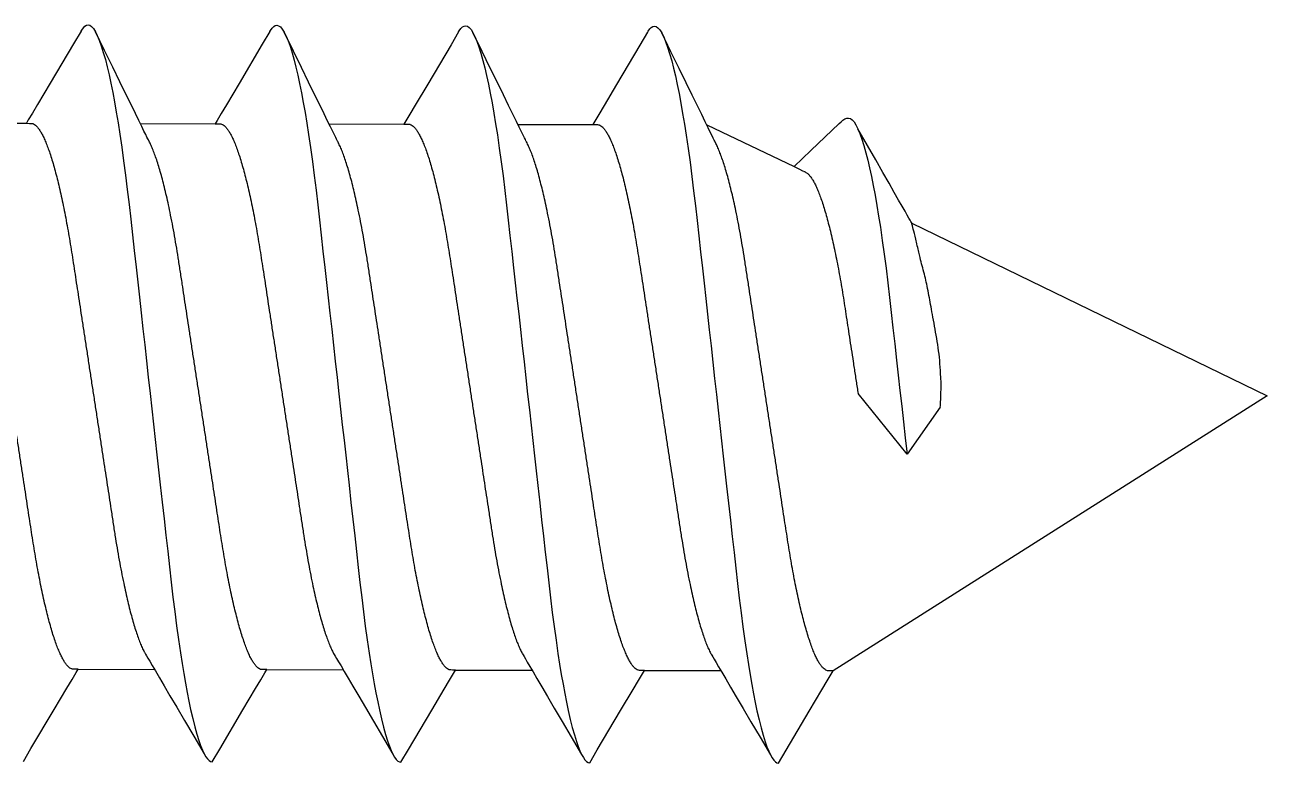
# Model space of a CAD drawing. Header units: millimetres. Extents: x -74375.7 to -74322.5, y 4275.7 to 4361.
# Drawn here: x -74329.08 to -74322.5, y 4291.27 to 4295.18 of the extents above; entities that cross this region are included whole.
import ezdxf

# ---------------------------------------------------------------- set-up
doc = ezdxf.new("R2010")
doc.units = ezdxf.units.MM
doc.layers.add('ART_VIDA', color=65, linetype='Continuous')
doc.layers.add('SAIT_KOMPOZE_LAYER', color=3, linetype='SAİT KOMPOZE')
doc.layers.add('KOMPOZIT', color=117, linetype='Continuous', true_color=0x567b60)
doc.styles.get("Standard").update_dxf_attribs({"font": 'arial.ttf'})
doc.linetypes.add('SAİT KOMPOZE', pattern='A,1,-0.2,["|",Standard,S=0.2,R=0,X=-0.1,Y=-0.1],-0.2', length=1.399999999999999)

# ---------------------------------------------------------------- blocks, each defined once
blk = doc.blocks.new('*U6')
at = {"layer": 'ART_VIDA'}
for p, q in [((11.77793601211192, 1.428268832699075), (12.17422245004275, 1.428268832699075)), ((12.77793601211192, 1.428268832699075), (13.17422245004275, 1.428268832699075)), ((13.77793601211192, 1.428268832699075), (14.17422245004275, 1.428268832699075)), ((14.77793601211192, 1.428268832699075), (15.17422245004275, 1.428268832699075)), ((15.77793601211192, 1.428268832699075), (16.241232860026, 1.207688177771274)), ((15.7779360121126, 1.428268832698847), (16.241232860026, 1.207688177771217)), ((16.86554198842509, 0.9104478295156468), (18.75, 0)), ((18.75, 0), (16.45453821860427, -1.461087535318028)), ((16.84307408904533, -0.3124026269670708), (16.5828933205504, 0.007427839535751)), ((17.01893155298535, -0.0629867230686045), (16.84307408904533, -0.3124026269670708)), ((12.45453821860428, -1.461087535318028), (12.85941106580219, -1.461087535318028)), ((13.45453821860428, -1.461087535318028), (13.85941106580219, -1.461087535318028)), ((14.45453821860428, -1.461087535318028), (14.85941106580219, -1.461087535318028)), ((15.45453821860428, -1.461087535318028), (15.85941106580219, -1.461087535318028))]:
    blk.add_line(p, q, dxfattribs=at)
at = {"layer": 'ART_VIDA', "flags": 128}
for points in [[(12.46302190289725, 1.917181295718306), (12.42307849598501, 1.849204531006478), (12.30028714286061, 1.64086024119109), (12.23392154373664, 1.528740331647155), (12.20604890674008, 1.481776217918138), (12.18465655011175, 1.445786850570981), (12.17422245004275, 1.428268832699075)], [(12.46299771782424, 1.916759156263026), (12.46623390045101, 1.922438251123196), (12.47503682728074, 1.934622031288938), (12.48361021578182, 1.943226640520435), (12.49193647680988, 1.948323314850823), (12.5, 1.950000000000101), (12.50921671144181, 1.9478165276401), (12.51877223376925, 1.941168710675582), (12.5286430415025, 1.929931446319983), (12.53880165160399, 1.914007774417143), (12.54921816252908, 1.893332834998431), (12.5596672133704, 1.868370761600829), (12.57029875158059, 1.838797804042825), (12.58107693927843, 1.804650569730426), (12.5919635200762, 1.765999964900287), (12.60174374371786, 1.727770180339574), (12.61155101066856, 1.686131070016243), (12.62135629884062, 1.641200371262698), (12.6311314656034, 1.593114839673319), (12.64084748886967, 1.542029259715035), (12.65047710546628, 1.488114575880841), (12.65999283235555, 1.431556023843369), (12.66936916527891, 1.372551261607725), (12.67985999033726, 1.302544929545774), (12.69010324819396, 1.229948486101647), (12.70006749825461, 1.155091727724823), (12.70972503761732, 1.078308738218709), (12.71905080175179, 0.9999345907759218), (12.72802654192105, 0.9212779177080959), (12.73730019821641, 0.8397865891908509), (12.74688650154587, 0.7555504197904952), (12.75676038737924, 0.6687852063172386), (12.76579724982389, 0.5893761576160728), (12.77502011746617, 0.5083333522700855), (12.78440546482579, 0.4258606869342998), (12.79392910682975, 0.3421752776046674), (12.80356487962672, 0.2575054533562593), (12.8132850803147, 0.1720889424632332), (12.82306288544919, 0.086170550081647), (12.83286927294284, 8.314487e-10), (12.84218844114809, -0.0818920097597698), (12.85148342428067, -0.1635675639478791), (12.86072915780983, -0.2448121085301977), (12.86990189639164, -0.3254148829635142), (12.87897833441036, -0.4051706576653375), (12.88793560597855, -0.4838815272830175), (12.8983105625507, -0.5750497432212001), (12.90845773970875, -0.6642132364751206), (12.91834591672159, -0.7511034428027302), (12.92794783041654, -0.8354765326956795), (12.93742442146049, -0.9187515653100604), (12.94658748601296, -0.9990701926189443), (12.95593039956293, -1.077629685666352), (12.96560662739091, -1.154593953287586), (12.97559110496706, -1.229625833579063), (12.98585568966109, -1.302388934162251), (12.99636916074223, -1.37255125994494), (13.00527586352143, -1.428679757412339), (13.01431008759448, -1.482608182765203), (13.02344896707416, -1.534166141171283), (13.03267007580189, -1.58319335155619), (13.04194922870488, -1.629540635992326), (13.05126224070977, -1.673072118342928), (13.06224842003519, -1.720597325764686), (13.07320689645894, -1.763870907291618), (13.08409809440695, -1.802752809365074), (13.0948828780339, -1.837136177935349), (13.10439112953702, -1.863973913673419), (13.11375822815967, -1.887138156692741), (13.12295954910064, -1.906621651471424), (13.13197266620091, -1.922438249460411), (13.140775153302, -1.934622029626041), (13.14934854180296, -1.943226638857652), (13.15767480283102, -1.948323313188041), (13.16573854588546, -1.949999999999988), (13.16573854588546, -1.949999999999988)], [(13.46302190289725, 1.917181295718306), (13.42307849598501, 1.849204531006478), (13.30028714286061, 1.64086024119109), (13.23392154373664, 1.528740331647155), (13.20604890674008, 1.481776217918138), (13.18465655011175, 1.445786850570981), (13.17422245004275, 1.428268832699075)], [(13.46299771782424, 1.916759156263026), (13.46623390045101, 1.922438251123196), (13.47503682728074, 1.934622031288938), (13.48361021578182, 1.943226640520435), (13.49193647680988, 1.948323314850823), (13.5, 1.950000000000101), (13.50921671144181, 1.9478165276401), (13.51877223376925, 1.941168710675582), (13.5286430415025, 1.929931446319983), (13.53880165160399, 1.914007774417143), (13.54921816252909, 1.893332834998431), (13.5596672133704, 1.868370761600829), (13.57029875158059, 1.838797804042825), (13.58107693927843, 1.804650569730426), (13.5919635200762, 1.765999964900287), (13.60174374371786, 1.727770180339574), (13.61155101066856, 1.686131070016243), (13.62135629884062, 1.641200371262698), (13.6311314656034, 1.593114839673319), (13.64084748886966, 1.542029259715035), (13.65047710546628, 1.488114575880841), (13.65999283235555, 1.431556023843369), (13.66936916527891, 1.372551261607725), (13.67985999033726, 1.302544929545774), (13.69010324819396, 1.229948486101647), (13.70006749825461, 1.155091727724823), (13.70972503761732, 1.078308738218709), (13.71905080175179, 0.9999345907759218), (13.72802654192105, 0.9212779177080959), (13.73730019821642, 0.8397865891908509), (13.74688650154587, 0.7555504197904952), (13.75676038737924, 0.6687852063172386), (13.76579724982389, 0.5893761576160728), (13.77502011746617, 0.5083333522700855), (13.78440546482579, 0.4258606869342998), (13.79392910682975, 0.3421752776046674), (13.80356487962672, 0.2575054533562593), (13.8132850803147, 0.1720889424632332), (13.82306288544919, 0.086170550081647), (13.83286927294284, 8.314487e-10), (13.84218844114809, -0.0818920097597698), (13.85148342428067, -0.1635675639478791), (13.86072915780983, -0.2448121085301977), (13.86990189639164, -0.3254148829635142), (13.87897833441036, -0.4051706576653375), (13.88793560597855, -0.4838815272830175), (13.8983105625507, -0.5750497432212001), (13.90845773970875, -0.6642132364751206), (13.91834591672159, -0.7511034428027302), (13.92794783041654, -0.8354765326956795), (13.93742442146049, -0.9187515653100604), (13.94658748601296, -0.9990701926189443), (13.95593039956293, -1.077629685666352), (13.96560662739091, -1.154593953287586), (13.97559110496706, -1.229625833579063), (13.98585568966109, -1.302388934162251), (13.99636916074223, -1.37255125994494), (14.00527586352143, -1.428679757412339), (14.01431008759448, -1.482608182765203), (14.02344896707416, -1.534166141171283), (14.03267007580189, -1.58319335155619), (14.04194922870488, -1.629540635992326), (14.05126224070977, -1.673072118342928), (14.06224842003519, -1.720597325764686), (14.07320689645894, -1.763870907291618), (14.08409809440695, -1.802752809365074), (14.0948828780339, -1.837136177935349), (14.10439112953702, -1.863973913673419), (14.11375822815967, -1.887138156692741), (14.12295954910064, -1.906621651471424), (14.13197266620091, -1.922438249460411), (14.140775153302, -1.934622029626041), (14.14934854180296, -1.943226638857652), (14.15767480283102, -1.948323313188041), (14.16573854588546, -1.949999999999988), (14.16573854588546, -1.949999999999988)], [(14.46302190289725, 1.917181295718306), (14.42307849598501, 1.849204531006478), (14.30028714286061, 1.64086024119109), (14.23392154373664, 1.528740331647155), (14.20604890674008, 1.481776217918138), (14.18465655011175, 1.445786850570981), (14.17422245004275, 1.428268832699075)], [(14.46299771782423, 1.916759156263026), (14.46623390045101, 1.922438251123196), (14.47503682728074, 1.934622031288938), (14.48361021578182, 1.943226640520435), (14.49193647680988, 1.948323314850823), (14.5, 1.950000000000101), (14.50921671144181, 1.9478165276401), (14.51877223376925, 1.941168710675582), (14.5286430415025, 1.929931446319983), (14.53880165160399, 1.914007774417143), (14.54921816252908, 1.893332834998431), (14.5596672133704, 1.868370761600829), (14.57029875158059, 1.838797804042825), (14.58107693927843, 1.804650569730426), (14.5919635200762, 1.765999964900287), (14.60174374371786, 1.727770180339574), (14.61155101066856, 1.686131070016243), (14.62135629884062, 1.641200371262698), (14.6311314656034, 1.593114839673319), (14.64084748886967, 1.542029259715035), (14.65047710546628, 1.488114575880841), (14.65999283235555, 1.431556023843369), (14.66936916527891, 1.372551261607725), (14.67985999033726, 1.302544929545774), (14.69010324819396, 1.229948486101647), (14.70006749825461, 1.155091727724823), (14.70972503761732, 1.078308738218709), (14.71905080175179, 0.9999345907759218), (14.72802654192105, 0.9212779177080959), (14.73730019821642, 0.8397865891908509), (14.74688650154587, 0.7555504197904952), (14.75676038737924, 0.6687852063172386), (14.76579724982389, 0.5893761576160728), (14.77502011746617, 0.5083333522700855), (14.78440546482579, 0.4258606869342998), (14.79392910682975, 0.3421752776046674), (14.80356487962672, 0.2575054533562593), (14.81328508031469, 0.1720889424632332), (14.82306288544919, 0.086170550081647), (14.83286927294284, 8.314487e-10), (14.84218844114809, -0.0818920097597698), (14.85148342428067, -0.1635675639478791), (14.86072915780983, -0.2448121085301977), (14.86990189639164, -0.3254148829635142), (14.87897833441036, -0.4051706576653375), (14.88793560597855, -0.4838815272830175), (14.8983105625507, -0.5750497432212001), (14.90845773970875, -0.6642132364751206), (14.91834591672159, -0.7511034428027302), (14.92794783041654, -0.8354765326956795), (14.93742442146049, -0.9187515653100604), (14.94658748601296, -0.9990701926189443), (14.95593039956293, -1.077629685666352), (14.96560662739091, -1.154593953287586), (14.97559110496706, -1.229625833579063), (14.98585568966109, -1.302388934162251), (14.99636916074223, -1.37255125994494), (15.00527586352143, -1.428679757412339), (15.01431008759448, -1.482608182765203), (15.02344896707416, -1.534166141171283), (15.03267007580189, -1.58319335155619), (15.04194922870488, -1.629540635992326), (15.05126224070977, -1.673072118342928), (15.06224842003519, -1.720597325764686), (15.07320689645894, -1.763870907291618), (15.08409809440695, -1.802752809365074), (15.0948828780339, -1.837136177935349), (15.10439112953702, -1.863973913673419), (15.11375822815967, -1.887138156692741), (15.12295954910064, -1.906621651471424), (15.13197266620091, -1.922438249460411), (15.140775153302, -1.934622029626041), (15.14934854180296, -1.943226638857652), (15.15767480283102, -1.948323313188041), (15.16573854588546, -1.949999999999988), (15.16573854588546, -1.949999999999988)], [(15.46302190289725, 1.917181295718306), (15.42307849598501, 1.849204531006478), (15.30028714286072, 1.64086024119109), (15.23392154373664, 1.528740331647155), (15.20604890674008, 1.481776217918138), (15.18465655011175, 1.445786850570981), (15.17422245004275, 1.428268832699075)], [(15.46299771782424, 1.916759156263026), (15.46623390045101, 1.922438251123196), (15.47503682728097, 1.934622031288938), (15.48361021578182, 1.943226640520435), (15.49193647681, 1.948323314850823), (15.5, 1.950000000000101), (15.50921671144169, 1.9478165276401), (15.51877223376925, 1.941168710675582), (15.5286430415025, 1.929931446319983), (15.53880165160399, 1.914007774417143), (15.54921816252909, 1.893332834998431), (15.5596672133704, 1.868370761600829), (15.57029875158059, 1.838797804042825), (15.58107693927832, 1.804650569730426), (15.5919635200762, 1.765999964900287), (15.60174374371786, 1.727770180339574), (15.61155101066856, 1.686131070016243), (15.62135629884051, 1.641200371262698), (15.6311314656034, 1.593114839673319), (15.64084748886967, 1.542029259715035), (15.65047710546628, 1.488114575880841), (15.65999283235555, 1.431556023843369), (15.66936916527902, 1.372551261607725), (15.67985999033726, 1.302544929545774), (15.69010324819396, 1.229948486101647), (15.70006749825461, 1.155091727724823), (15.70972503761732, 1.078308738218709), (15.71905080175179, 0.9999345907759218), (15.72802654192105, 0.9212779177080959), (15.73730019821641, 0.8397865891908509), (15.74688650154587, 0.7555504197904952), (15.75676038737924, 0.6687852063172386), (15.76579724982412, 0.5893761576160728), (15.77502011746628, 0.5083333522700855), (15.78440546482579, 0.4258606869342998), (15.79392910682986, 0.3421752776046674), (15.80356487962672, 0.2575054533562593), (15.8132850803147, 0.1720889424632332), (15.82306288544919, 0.086170550081647), (15.83286927294284, 8.314487e-10), (15.84218844114798, -0.0818920097597698), (15.85148342428056, -0.1635675639478791), (15.86072915780983, -0.2448121085301977), (15.86990189639164, -0.3254148829635142), (15.87897833441036, -0.4051706576653375), (15.88793560597855, -0.4838815272830175), (15.8983105625507, -0.5750497432212001), (15.90845773970864, -0.6642132364751206), (15.91834591672159, -0.7511034428027302), (15.92794783041654, -0.8354765326956795), (15.93742442146049, -0.9187515653100604), (15.94658748601296, -0.9990701926189443), (15.95593039956293, -1.077629685666352), (15.96560662739079, -1.154593953287586), (15.97559110496706, -1.229625833579063), (15.98585568966109, -1.302388934162251), (15.99636916074223, -1.37255125994494), (16.00527586352132, -1.428679757412339), (16.01431008759459, -1.482608182765203), (16.02344896707416, -1.534166141171283), (16.03267007580189, -1.58319335155619), (16.04194922870488, -1.629540635992326), (16.05126224071, -1.673072118342928), (16.0622484200353, -1.720597325764686), (16.07320689645894, -1.763870907291618), (16.08409809440695, -1.802752809365074), (16.0948828780339, -1.837136177935349), (16.10439112953702, -1.863973913673419), (16.11375822815967, -1.887138156692741), (16.12295954910064, -1.906621651471424), (16.13197266620091, -1.922438249460411), (16.140775153302, -1.934622029626041), (16.14934854180296, -1.943226638857652), (16.15767480283102, -1.948323313188041), (16.16573854588546, -1.949999999999988), (16.16573854588546, -1.949999999999988)], [(16.47942723134133, 1.435962387410654), (16.48988492663898, 1.445907390459012), (16.49965966170407, 1.454881541603241), (16.51013602307853, 1.461986432412401), (16.52039028762454, 1.465121065636594), (16.52978900873063, 1.46550843056974), (16.53900572017255, 1.463324958209851), (16.54856124249977, 1.456677141245279), (16.55843205023302, 1.445439876889678), (16.56859066033462, 1.429516204986781), (16.57900717125972, 1.408841265568128), (16.58945622210103, 1.38387919217058), (16.60008776031122, 1.354306234612579), (16.61086594800918, 1.320159000300122), (16.62175252880684, 1.281508395469984), (16.63153275244849, 1.24327861090927), (16.64134001939919, 1.201639500585939), (16.65114530757114, 1.156708801832337), (16.66092047433403, 1.108623270242958), (16.6706364976003, 1.057537690284731), (16.68026611419691, 1.003623006450594), (16.68978184108619, 0.9470644544130095), (16.69915817400965, 0.8880596921774213), (16.70964899906789, 0.8180533601154705), (16.71989225692459, 0.7454569166713441), (16.72985650698524, 0.6706001582945194), (16.73951404634795, 0.5938171687884051), (16.74883981048231, 0.5154430213456181), (16.75781555065167, 0.4367863482778489), (16.76708920694705, 0.35529501976049), (16.77667551027639, 0.271058850360248), (16.78654939610987, 0.1842936368869345), (16.79558625855452, 0.1048845881857687), (16.8048091261968, 0.0238417828397815), (16.81419447355643, -0.0586308824959474), (16.82371811556038, -0.1423162918256935), (16.83335388835734, -0.2269861160741016), (16.84307408904533, -0.3124026269670708), (16.84307408904533, -0.3124026269670708), (16.84307408904533, -0.3124026269670708)], [(16.47942723134133, 1.435962387410654), (16.32958778559691, 1.294047434064282), (16.241232860026, 1.207688177771274)], [(12.16573854588546, -1.949999999999988), (12.20568217266202, -1.882023233625488), (12.32847374565062, -1.673678943809989), (12.39483934477471, -1.561559034265939), (12.42271154204263, -1.514594920537034), (12.44410433839948, -1.478605553189878), (12.45453821860428, -1.461087535318028)], [(13.16573854588546, -1.949999999999988), (13.20568217266202, -1.882023233625488), (13.32847374565061, -1.673678943809989), (13.39483934477471, -1.561559034265939), (13.42271154204263, -1.514594920537034), (13.44410433839948, -1.478605553189878), (13.45453821860428, -1.461087535318028)], [(14.16573854588546, -1.949999999999988), (14.20568217266202, -1.882023233625488), (14.32847374565062, -1.673678943809989), (14.39483934477471, -1.561559034265939), (14.42271154204263, -1.514594920537034), (14.44410433839948, -1.478605553189878), (14.45453821860428, -1.461087535318028)], [(15.16573854588546, -1.949999999999988), (15.20568217266202, -1.882023233625488), (15.32847374565062, -1.673678943809989), (15.39483934477471, -1.561559034265939), (15.42271154204263, -1.514594920537034), (15.44410433839948, -1.478605553189878), (15.45453821860428, -1.461087535318028)], [(16.16573854588546, -1.949999999999988), (16.20568217266191, -1.882023233625488), (16.32847374565062, -1.673678943809989), (16.39483934477471, -1.561559034265939), (16.42271154204263, -1.514594920537034), (16.44410433839948, -1.478605553189878), (16.45453821860427, -1.461087535318028)]]:
    blk.add_lwpolyline(points, dxfattribs=at)
at = {"layer": 'ART_VIDA'}
for points, knots in [([(12.45453821860428, -1.461087535318028), (12.42692627420877, -1.460779188614196), (12.4207769859388, -1.460158769453698), (12.41120651672463, -1.455104403188784), (12.4013395069619, -1.446922898727109), (12.39117953855725, -1.435245240569543), (12.38082620730392, -1.420195933146088), (12.37031409334327, -1.401801887302269), (12.35968258499542, -1.380141223352609), (12.34890432872055, -1.355130436369847), (12.3379443790493, -1.326628112801528), (12.32683800326583, -1.294635934183759), (12.31562847120608, -1.259183532344819), (12.30443208650331, -1.220618579556969), (12.29329089989085, -1.179097463379604), (12.28224729229578, -1.134798176210096), (12.27134233020047, -1.087917812424904), (12.2606217982202, -1.038704988152516), (12.25012352319777, -0.9873914204541163), (12.23988034762828, -0.9342180888043571), (12.22991543844159, -0.8793882966705266), (12.22025626795084, -0.8231470502188925), (12.21097228906967, -0.7659633210331549), (12.20197370377832, -0.7076310170365901), (12.19267810362566, -0.6479157051408606), (12.18309642298732, -0.5862141006618913), (12.1731524983943, -0.5222237776006864), (12.16287760616774, -0.4560875368759413), (12.15229534537138, -0.3879788749231352), (12.14150975110271, -0.3185615888688176), (12.13055846840302, -0.2480773094824258), (12.11948117859924, -0.1767809509558447), (12.10831842058371, -0.1049375077918171), (12.09712125264866, -0.0328711560567285), (12.08593266694947, 0.0391429840947808), (12.07479388950116, 0.110831025190123), (12.06374064038857, 0.1819756857459538), (12.05281138620876, 0.2523132182827226), (12.04211144212615, 0.3211826889026383), (12.03167302970746, 0.3883671333221059), (12.02152561045386, 0.4536754034415367), (12.01163685977485, 0.5173196667257117), (12.00143761228185, 0.5829743425301785), (11.99098758936657, 0.6501785653807133), (11.9803443786667, 0.7188891425187764), (11.96925010123595, 0.7855537059205631), (11.9577521420407, 0.8503916848141557), (11.94585419367172, 0.9130771722571465), (11.9342091316397, 0.9702896626535562), (11.92290774909952, 1.022172954412154), (11.91202754822916, 1.068959326007528), (11.90100847406688, 1.113176543997552), (11.88989184655338, 1.154629125966379), (11.87878674850549, 1.192910149202304), (11.86773409010413, 1.227931073456488), (11.8567763168852, 1.259619731630039), (11.84588441129767, 1.288121080211737), (11.83503049866317, 1.313389266122725), (11.8250679505353, 1.334078591419029), (11.81877205713408, 1.344787955489379), (11.53880165160399, 1.914007774417143)], [0, 0, 0, 0, 0.0163602606983639, 0.0329182024116513, 0.0496575376642021, 0.0665607257469624, 0.0836090138403994, 0.1004749814901844, 0.1174420913986057, 0.1344898214019359, 0.151597089127919, 0.1690924147343256, 0.1866040295610762, 0.2041085459313314, 0.2215826550484853, 0.2390033034860895, 0.2563478552169125, 0.2735943063275419, 0.2906841920726251, 0.3076351209769736, 0.3244279688188016, 0.3410447850280639, 0.3574689170459937, 0.3734921410382712, 0.3896899381770383, 0.406068340933344, 0.422611190185743, 0.4396430634512165, 0.4568085111039249, 0.4740869695268107, 0.4914569337366406, 0.5088961985575052, 0.5263819884533796, 0.5438911304592553, 0.561362088002811, 0.5788098536220725, 0.5962113866201822, 0.6135440915287825, 0.6307858488956845, 0.6476106185239896, 0.6643077039536758, 0.6808586320479061, 0.697245988794702, 0.7165183123103059, 0.7355971845265274, 0.7548937409065876, 0.7744426534365157, 0.7942160592179284, 0.8141839346380727, 0.8313926428495403, 0.8486990588228401, 0.8660813576999171, 0.8835170606492004, 0.9009832128656148, 0.9181447920601531, 0.9352914007159778, 0.9524011837044547, 0.9694525485412256, 0.9867696611748128, 1, 1, 1, 1]), ([(13.45453821860428, -1.461087535318028), (13.42692627420877, -1.460779188614196), (13.4207769859388, -1.460158769453698), (13.41120651672463, -1.455104403188784), (13.4013395069619, -1.446922898727109), (13.39117953855725, -1.435245240569543), (13.38082620730392, -1.420195933146088), (13.37031409334327, -1.401801887302269), (13.35968258499542, -1.380141223352609), (13.34890432872055, -1.355130436369847), (13.3379443790493, -1.326628112801528), (13.32683800326583, -1.294635934183759), (13.31562847120608, -1.259183532344819), (13.30443208650331, -1.220618579556969), (13.29329089989085, -1.179097463379604), (13.28224729229578, -1.134798176210096), (13.27134233020047, -1.087917812424904), (13.2606217982202, -1.038704988152516), (13.25012352319777, -0.9873914204541163), (13.23988034762829, -0.9342180888043571), (13.22991543844159, -0.8793882966705266), (13.22025626795084, -0.8231470502188925), (13.21097228906967, -0.7659633210331549), (13.20197370377832, -0.7076310170365901), (13.19267810362567, -0.6479157051408606), (13.18309642298732, -0.5862141006618913), (13.1731524983943, -0.5222237776006864), (13.16287760616774, -0.4560875368759413), (13.15229534537138, -0.3879788749231352), (13.14150975110272, -0.3185615888688176), (13.13055846840302, -0.2480773094824258), (13.11948117859924, -0.1767809509558447), (13.10831842058371, -0.1049375077918171), (13.09712125264866, -0.0328711560567285), (13.08593266694947, 0.0391429840947808), (13.07479388950116, 0.110831025190123), (13.06374064038857, 0.1819756857459538), (13.05281138620876, 0.2523132182827226), (13.04211144212615, 0.3211826889026383), (13.03167302970746, 0.3883671333221059), (13.02152561045386, 0.4536754034415367), (13.01163685977485, 0.5173196667257117), (13.00143761228184, 0.5829743425301785), (12.99098758936657, 0.6501785653807133), (12.9803443786667, 0.7188891425187764), (12.96925010123596, 0.7855537059205631), (12.9577521420407, 0.8503916848141557), (12.94585419367172, 0.9130771722571465), (12.9342091316397, 0.9702896626535562), (12.92290774909952, 1.022172954412154), (12.91202754822916, 1.068959326007528), (12.90100847406688, 1.113176543997552), (12.88989184655338, 1.154629125966379), (12.87878674850549, 1.192910149202304), (12.86773409010413, 1.227931073456488), (12.8567763168852, 1.259619731630039), (12.84588441129767, 1.288121080211737), (12.83503049866317, 1.313389266122725), (12.8250679505353, 1.334078591419029), (12.81877205713408, 1.344787955489379), (12.53880165160399, 1.914007774417143)], [0, 0, 0, 0, 0.0163602606983639, 0.0329182024116513, 0.0496575376642021, 0.0665607257469624, 0.0836090138403994, 0.1004749814901844, 0.1174420913986057, 0.1344898214019359, 0.151597089127919, 0.1690924147343256, 0.1866040295610762, 0.2041085459313314, 0.2215826550484853, 0.2390033034860895, 0.2563478552169125, 0.2735943063275419, 0.2906841920726251, 0.3076351209769736, 0.3244279688188016, 0.3410447850280639, 0.3574689170459937, 0.3734921410382712, 0.3896899381770383, 0.406068340933344, 0.422611190185743, 0.4396430634512165, 0.4568085111039249, 0.4740869695268107, 0.4914569337366406, 0.5088961985575052, 0.5263819884533796, 0.5438911304592553, 0.561362088002811, 0.5788098536220725, 0.5962113866201822, 0.6135440915287825, 0.6307858488956845, 0.6476106185239896, 0.6643077039536758, 0.6808586320479061, 0.697245988794702, 0.7165183123103059, 0.7355971845265274, 0.7548937409065876, 0.7744426534365157, 0.7942160592179284, 0.8141839346380727, 0.8313926428495403, 0.8486990588228401, 0.8660813576999171, 0.8835170606492004, 0.9009832128656148, 0.9181447920601531, 0.9352914007159778, 0.9524011837044547, 0.9694525485412256, 0.9867696611748128, 1, 1, 1, 1]), ([(14.45453821860428, -1.461087535318028), (14.42692627420877, -1.460779188614196), (14.4207769859388, -1.460158769453698), (14.41120651672463, -1.455104403188784), (14.4013395069619, -1.446922898727109), (14.39117953855725, -1.435245240569543), (14.38082620730392, -1.420195933146088), (14.37031409334327, -1.401801887302269), (14.35968258499542, -1.380141223352609), (14.34890432872055, -1.355130436369847), (14.3379443790493, -1.326628112801528), (14.32683800326583, -1.294635934183759), (14.31562847120608, -1.259183532344819), (14.30443208650331, -1.220618579556969), (14.29329089989085, -1.179097463379604), (14.28224729229578, -1.134798176210096), (14.27134233020047, -1.087917812424904), (14.2606217982202, -1.038704988152516), (14.25012352319777, -0.9873914204541163), (14.23988034762828, -0.9342180888043571), (14.22991543844159, -0.8793882966705266), (14.22025626795084, -0.8231470502188925), (14.21097228906967, -0.7659633210331549), (14.20197370377832, -0.7076310170365901), (14.19267810362567, -0.6479157051408606), (14.18309642298732, -0.5862141006618913), (14.1731524983943, -0.5222237776006864), (14.16287760616774, -0.4560875368759413), (14.15229534537138, -0.3879788749231352), (14.14150975110272, -0.3185615888688176), (14.13055846840302, -0.2480773094824258), (14.11948117859924, -0.1767809509558447), (14.10831842058371, -0.1049375077918171), (14.09712125264866, -0.0328711560567285), (14.08593266694947, 0.0391429840947808), (14.07479388950116, 0.110831025190123), (14.06374064038857, 0.1819756857459538), (14.05281138620876, 0.2523132182827226), (14.04211144212615, 0.3211826889026383), (14.03167302970746, 0.3883671333221059), (14.02152561045386, 0.4536754034415367), (14.01163685977485, 0.5173196667257117), (14.00143761228185, 0.5829743425301785), (13.99098758936657, 0.6501785653807133), (13.9803443786667, 0.7188891425187764), (13.96925010123595, 0.7855537059205631), (13.9577521420407, 0.8503916848141557), (13.94585419367172, 0.9130771722571465), (13.9342091316397, 0.9702896626535562), (13.92290774909952, 1.022172954412154), (13.91202754822916, 1.068959326007528), (13.90100847406688, 1.113176543997552), (13.88989184655338, 1.154629125966379), (13.87878674850549, 1.192910149202304), (13.86773409010414, 1.227931073456488), (13.8567763168852, 1.259619731630039), (13.84588441129767, 1.288121080211737), (13.83503049866317, 1.313389266122725), (13.8250679505353, 1.334078591419029), (13.81877205713408, 1.344787955489379), (13.53880165160399, 1.914007774417143)], [0, 0, 0, 0, 0.0163602606983639, 0.0329182024116513, 0.0496575376642021, 0.0665607257469624, 0.0836090138403994, 0.1004749814901844, 0.1174420913986057, 0.1344898214019359, 0.151597089127919, 0.1690924147343256, 0.1866040295610762, 0.2041085459313314, 0.2215826550484853, 0.2390033034860895, 0.2563478552169125, 0.2735943063275419, 0.2906841920726251, 0.3076351209769736, 0.3244279688188016, 0.3410447850280639, 0.3574689170459937, 0.3734921410382712, 0.3896899381770383, 0.406068340933344, 0.422611190185743, 0.4396430634512165, 0.4568085111039249, 0.4740869695268107, 0.4914569337366406, 0.5088961985575052, 0.5263819884533796, 0.5438911304592553, 0.561362088002811, 0.5788098536220725, 0.5962113866201822, 0.6135440915287825, 0.6307858488956845, 0.6476106185239896, 0.6643077039536758, 0.6808586320479061, 0.697245988794702, 0.7165183123103059, 0.7355971845265274, 0.7548937409065876, 0.7744426534365157, 0.7942160592179284, 0.8141839346380727, 0.8313926428495403, 0.8486990588228401, 0.8660813576999171, 0.8835170606492004, 0.9009832128656148, 0.9181447920601531, 0.9352914007159778, 0.9524011837044547, 0.9694525485412256, 0.9867696611748128, 1, 1, 1, 1]), ([(15.45453821860428, -1.461087535318028), (15.42692627420876, -1.460779188614196), (15.4207769859388, -1.460158769453698), (15.41120651672463, -1.455104403188784), (15.4013395069619, -1.446922898727109), (15.39117953855725, -1.435245240569543), (15.38082620730392, -1.420195933146088), (15.37031409334327, -1.401801887302269), (15.35968258499542, -1.380141223352609), (15.34890432872055, -1.355130436369847), (15.3379443790493, -1.326628112801528), (15.32683800326583, -1.294635934183759), (15.31562847120608, -1.259183532344819), (15.30443208650331, -1.220618579556969), (15.29329089989085, -1.179097463379604), (15.28224729229578, -1.134798176210096), (15.27134233020047, -1.087917812424904), (15.2606217982202, -1.038704988152516), (15.25012352319777, -0.9873914204541163), (15.23988034762829, -0.9342180888043571), (15.22991543844159, -0.8793882966705266), (15.22025626795084, -0.8231470502188925), (15.21097228906967, -0.7659633210331549), (15.20197370377832, -0.7076310170365901), (15.19267810362566, -0.6479157051408606), (15.18309642298732, -0.5862141006618913), (15.1731524983943, -0.5222237776006864), (15.16287760616774, -0.4560875368759413), (15.15229534537138, -0.3879788749231352), (15.14150975110271, -0.3185615888688176), (15.13055846840302, -0.2480773094824258), (15.11948117859924, -0.1767809509558447), (15.10831842058371, -0.1049375077918171), (15.09712125264866, -0.0328711560567285), (15.08593266694947, 0.0391429840947808), (15.07479388950116, 0.110831025190123), (15.06374064038857, 0.1819756857459538), (15.05281138620876, 0.2523132182827226), (15.04211144212615, 0.3211826889026383), (15.03167302970746, 0.3883671333221059), (15.02152561045386, 0.4536754034415367), (15.01163685977485, 0.5173196667257117), (15.00143761228185, 0.5829743425301785), (14.99098758936657, 0.6501785653807133), (14.9803443786667, 0.7188891425187764), (14.96925010123596, 0.7855537059205631), (14.9577521420407, 0.8503916848141557), (14.94585419367172, 0.9130771722571465), (14.9342091316397, 0.9702896626535562), (14.92290774909952, 1.022172954412154), (14.91202754822916, 1.068959326007528), (14.90100847406688, 1.113176543997552), (14.88989184655338, 1.154629125966379), (14.87878674850549, 1.192910149202304), (14.86773409010413, 1.227931073456488), (14.8567763168852, 1.259619731630039), (14.84588441129767, 1.288121080211737), (14.83503049866317, 1.313389266122725), (14.8250679505353, 1.334078591419029), (14.81877205713408, 1.344787955489379), (14.53880165160399, 1.914007774417143)], [0, 0, 0, 0, 0.0163602606983639, 0.0329182024116513, 0.0496575376642021, 0.0665607257469624, 0.0836090138403994, 0.1004749814901844, 0.1174420913986057, 0.1344898214019359, 0.151597089127919, 0.1690924147343256, 0.1866040295610762, 0.2041085459313314, 0.2215826550484853, 0.2390033034860895, 0.2563478552169125, 0.2735943063275419, 0.2906841920726251, 0.3076351209769736, 0.3244279688188016, 0.3410447850280639, 0.3574689170459937, 0.3734921410382712, 0.3896899381770383, 0.406068340933344, 0.422611190185743, 0.4396430634512165, 0.4568085111039249, 0.4740869695268107, 0.4914569337366406, 0.5088961985575052, 0.5263819884533796, 0.5438911304592553, 0.561362088002811, 0.5788098536220725, 0.5962113866201822, 0.6135440915287825, 0.6307858488956845, 0.6476106185239896, 0.6643077039536758, 0.6808586320479061, 0.697245988794702, 0.7165183123103059, 0.7355971845265274, 0.7548937409065876, 0.7744426534365157, 0.7942160592179284, 0.8141839346380727, 0.8313926428495403, 0.8486990588228401, 0.8660813576999171, 0.8835170606492004, 0.9009832128656148, 0.9181447920601531, 0.9352914007159778, 0.9524011837044547, 0.9694525485412256, 0.9867696611748128, 1, 1, 1, 1]), ([(16.45453821860427, -1.461087535318028), (16.42692627420865, -1.460779188614196), (16.42077698593868, -1.460158769453698), (16.41120651672463, -1.455104403188784), (16.4013395069619, -1.446922898727109), (16.39117953855725, -1.435245240569543), (16.38082620730392, -1.420195933146088), (16.37031409334326, -1.401801887302269), (16.35968258499542, -1.380141223352609), (16.34890432872055, -1.355130436369847), (16.3379443790493, -1.326628112801528), (16.32683800326595, -1.294635934183759), (16.31562847120608, -1.259183532344819), (16.30443208650331, -1.220618579556969), (16.29329089989096, -1.179097463379604), (16.28224729229578, -1.134798176210096), (16.27134233020047, -1.087917812424904), (16.2606217982202, -1.038704988152516), (16.25012352319777, -0.9873914204541163), (16.23988034762851, -0.9342180888043571), (16.22991543844159, -0.8793882966705266), (16.22025626795084, -0.8231470502188925), (16.21097228906978, -0.7659633210331549), (16.20197370377832, -0.7076310170365901), (16.19267810362567, -0.6479157051408606), (16.18309642298732, -0.5862141006618913), (16.17315249839453, -0.5222237776006864), (16.16287760616774, -0.4560875368759413), (16.15229534537138, -0.3879788749231352), (16.14150975110283, -0.3185615888688176), (16.13055846840302, -0.2480773094824258), (16.11948117859924, -0.1767809509558447), (16.10831842058383, -0.1049375077918171), (16.09712125264855, -0.0328711560567285), (16.08593266694947, 0.0391429840947808), (16.07479388950105, 0.110831025190123), (16.06374064038857, 0.1819756857459538), (16.05281138620876, 0.2523132182827226), (16.04211144212627, 0.3211826889026383), (16.03167302970746, 0.3883671333221059), (16.02152561045385, 0.4536754034415367), (16.01163685977485, 0.5173196667257117), (16.00143761228185, 0.5829743425301785), (15.99098758936657, 0.6501785653807133), (15.98034437866681, 0.7188891425187764), (15.96925010123618, 0.7855537059205631), (15.95775214204081, 0.8503916848141557), (15.94585419367172, 0.9130771722571465), (15.93420913163982, 0.9702896626535562), (15.92290774909975, 1.022172954412154), (15.91202754822916, 1.068959326007528), (15.90100847406711, 1.113176543997552), (15.88989184655338, 1.154629125966379), (15.87878674850549, 1.192910149202304), (15.86773409010402, 1.227931073456488), (15.85677631688509, 1.259619731630039), (15.84588441129767, 1.288121080211737), (15.83503049866317, 1.313389266122725), (15.8250679505353, 1.334078591419029), (15.81877205713431, 1.344787955489379), (15.53880165160399, 1.914007774417143)], [0, 0, 0, 0, 0.0163602606983639, 0.0329182024116513, 0.0496575376642021, 0.0665607257469624, 0.0836090138403994, 0.1004749814901844, 0.1174420913986057, 0.1344898214019359, 0.151597089127919, 0.1690924147343256, 0.1866040295610762, 0.2041085459313314, 0.2215826550484853, 0.2390033034860895, 0.2563478552169125, 0.2735943063275419, 0.2906841920726251, 0.3076351209769736, 0.3244279688188016, 0.3410447850280639, 0.3574689170459937, 0.3734921410382712, 0.3896899381770383, 0.406068340933344, 0.422611190185743, 0.4396430634512165, 0.4568085111039249, 0.4740869695268107, 0.4914569337366406, 0.5088961985575052, 0.5263819884533796, 0.5438911304592553, 0.561362088002811, 0.5788098536220725, 0.5962113866201822, 0.6135440915287825, 0.6307858488956845, 0.6476106185239896, 0.6643077039536758, 0.6808586320479061, 0.697245988794702, 0.7165183123103059, 0.7355971845265274, 0.7548937409065876, 0.7744426534365157, 0.7942160592179284, 0.8141839346380727, 0.8313926428495403, 0.8486990588228401, 0.8660813576999171, 0.8835170606492004, 0.9009832128656148, 0.9181447920601531, 0.9352914007159778, 0.9524011837044547, 0.9694525485412256, 0.9867696611748128, 1, 1, 1, 1]), ([(12.17422245004275, 1.428268832699075), (12.20183439290599, 1.427960485957157), (12.20798367809289, 1.427340066719749), (12.21755417072995, 1.422285701039014), (12.22742109152034, 1.414104193082323), (12.23758140446898, 1.402426540957037), (12.24793474697708, 1.387377236215285), (12.25844647039912, 1.368983176535209), (12.2690782265679, 1.34732253234739), (12.2798558658967, 1.322311705782738), (12.29081675986811, 1.293809440397751), (12.30192255922577, 1.261817219631268), (12.31313215555519, 1.226364819851426), (12.32432886757101, 1.18779988891316), (12.33546997732082, 1.146278759985534), (12.34651357450889, 1.101979471161314), (12.35741865401587, 1.055099127311051), (12.36813872444566, 1.005886254463064), (12.37863743307002, 0.9545727330327622), (12.38888062077194, 0.9013994036739063), (12.39884506029079, 0.8465695576671237), (12.40850479467724, 0.790328384709369), (12.41778827874645, 0.7331445980464082), (12.42678699355951, 0.6748123177522416), (12.43608255231311, 0.6150970009276194), (12.44566426767505, 0.5533954010786603), (12.45560809485641, 0.4894050543736627), (12.4658833610116, 0.4232688555620713), (12.47646552017795, 0.3551601690959956), (12.48725114826402, 0.2857428878361929), (12.49820239969722, 0.21525860373157), (12.50927977929552, 0.143962270332338), (12.52044219973754, 0.0721187863755404), (12.53163933125484, 5.2428921947e-05), (12.54282839799657, -0.0719616367605909), (12.55396657927588, -0.143649780993087), (12.56502044791432, -0.2147943357922486), (12.57594910637272, -0.285131969194822), (12.58664952698223, -0.3540013685988015), (12.59708790928016, -0.4211858188059523), (12.60723498902848, -0.486494125772822), (12.61712382753194, -0.550138366745273), (12.62732305002294, -0.6157930460214516), (12.63777308278281, -0.6829972675650993), (12.64841628279532, -0.7517078459406435), (12.6595105931176, -0.81837240571042), (12.67100843076366, -0.8832104065472774), (12.6829068456376, -0.9458958420046316), (12.69455147369876, -1.003108380072148), (12.70585287769279, -1.054991668759895), (12.71673336402421, -1.101778018626134), (12.72775257054445, -1.145995219418465), (12.73886837059831, -1.187447867455317), (12.74997405714157, -1.22572883472577), (12.76102647036225, -1.260749789486054), (12.77198465710114, -1.292438423730402), (12.78287645230523, -1.320939783387359), (12.79373040286236, -1.346207972516879), (12.80369304164515, -1.36689754486673), (12.80998911979554, -1.377607109545863), (13.12295954910064, -1.906621651471424)], [0, 0, 0, 0, 0.0163602505814666, 0.0329181820557936, 0.0496575069572153, 0.0665606921873199, 0.0836089697385802, 0.1004749191246001, 0.1174420185410431, 0.1344897300077625, 0.1515970032494036, 0.1690923099561412, 0.1866039139542071, 0.2041084275888897, 0.2215825259005513, 0.2390031635657217, 0.256347704571167, 0.273594137151177, 0.2906840200907863, 0.3076349385131622, 0.3244277684672279, 0.3410445817504112, 0.357468696432056, 0.3734919105160273, 0.3896896976385372, 0.406068090266904, 0.4226109292896755, 0.439642799702618, 0.4568082367407016, 0.4740866844790796, 0.4914566379478175, 0.5088958919847368, 0.526381662995152, 0.543890794173872, 0.5613617490066865, 0.5788094957639368, 0.5962110260341742, 0.6135437122513505, 0.630785466850766, 0.6476102260751122, 0.6643072934950128, 0.6808582113546195, 0.6972455579679399, 0.7165178695660867, 0.7355967299844759, 0.7548932744320945, 0.7744421748735306, 0.7942155760356276, 0.8141834313552822, 0.8313921289253737, 0.8486985421471755, 0.866080830275533, 0.883516506318333, 0.9009826558228367, 0.9181442244051424, 0.9352908305397866, 0.95240060294806, 0.9694519572407516, 0.9867690591659288, 1, 1, 1, 1]), ([(13.17422245004275, 1.428268832699075), (13.20183439290599, 1.427960485957157), (13.20798367809288, 1.427340066719749), (13.21755417072995, 1.422285701039014), (13.22742109152034, 1.414104193082323), (13.23758140446898, 1.402426540957037), (13.24793474697708, 1.387377236215285), (13.25844647039912, 1.368983176535209), (13.2690782265679, 1.34732253234739), (13.27985586589671, 1.322311705782738), (13.29081675986811, 1.293809440397751), (13.30192255922577, 1.261817219631268), (13.31313215555519, 1.226364819851426), (13.32432886757101, 1.18779988891316), (13.33546997732083, 1.146278759985534), (13.34651357450889, 1.101979471161314), (13.35741865401587, 1.055099127311051), (13.36813872444565, 1.005886254463064), (13.37863743307002, 0.9545727330327622), (13.38888062077194, 0.9013994036739063), (13.39884506029079, 0.8465695576671237), (13.40850479467724, 0.790328384709369), (13.41778827874646, 0.7331445980464082), (13.42678699355952, 0.6748123177522416), (13.43608255231311, 0.6150970009276194), (13.44566426767505, 0.5533954010786603), (13.45560809485641, 0.4894050543736627), (13.46588336101161, 0.4232688555620713), (13.47646552017795, 0.3551601690959956), (13.48725114826402, 0.2857428878361929), (13.49820239969722, 0.21525860373157), (13.50927977929552, 0.143962270332338), (13.52044219973754, 0.0721187863755404), (13.53163933125484, 5.2428921947e-05), (13.54282839799657, -0.0719616367605909), (13.55396657927588, -0.143649780993087), (13.56502044791432, -0.2147943357922486), (13.57594910637272, -0.285131969194822), (13.58664952698223, -0.3540013685988015), (13.59708790928016, -0.4211858188059523), (13.60723498902848, -0.486494125772822), (13.61712382753194, -0.550138366745273), (13.62732305002294, -0.6157930460214516), (13.63777308278281, -0.6829972675650993), (13.64841628279532, -0.7517078459406435), (13.6595105931176, -0.81837240571042), (13.67100843076366, -0.8832104065472774), (13.6829068456376, -0.9458958420046316), (13.69455147369876, -1.003108380072148), (13.70585287769279, -1.054991668759895), (13.71673336402421, -1.101778018626134), (13.72775257054445, -1.145995219418465), (13.73886837059831, -1.187447867455317), (13.74997405714157, -1.22572883472577), (13.76102647036225, -1.260749789486054), (13.77198465710114, -1.292438423730402), (13.78287645230523, -1.320939783387359), (13.79373040286236, -1.346207972516879), (13.80369304164515, -1.36689754486673), (13.80998911979554, -1.377607109545863), (14.12295954910064, -1.906621651471424)], [0, 0, 0, 0, 0.0163602505814666, 0.0329181820557936, 0.0496575069572153, 0.0665606921873199, 0.0836089697385802, 0.1004749191246001, 0.1174420185410431, 0.1344897300077625, 0.1515970032494036, 0.1690923099561412, 0.1866039139542071, 0.2041084275888897, 0.2215825259005513, 0.2390031635657217, 0.256347704571167, 0.273594137151177, 0.2906840200907863, 0.3076349385131622, 0.3244277684672279, 0.3410445817504112, 0.357468696432056, 0.3734919105160273, 0.3896896976385372, 0.406068090266904, 0.4226109292896755, 0.439642799702618, 0.4568082367407016, 0.4740866844790796, 0.4914566379478175, 0.5088958919847368, 0.526381662995152, 0.543890794173872, 0.5613617490066865, 0.5788094957639368, 0.5962110260341742, 0.6135437122513505, 0.630785466850766, 0.6476102260751122, 0.6643072934950128, 0.6808582113546195, 0.6972455579679399, 0.7165178695660867, 0.7355967299844759, 0.7548932744320945, 0.7744421748735306, 0.7942155760356276, 0.8141834313552822, 0.8313921289253737, 0.8486985421471755, 0.866080830275533, 0.883516506318333, 0.9009826558228367, 0.9181442244051424, 0.9352908305397866, 0.95240060294806, 0.9694519572407516, 0.9867690591659288, 1, 1, 1, 1]), ([(14.17422245004275, 1.428268832699075), (14.20183439290599, 1.427960485957157), (14.20798367809289, 1.427340066719749), (14.21755417072995, 1.422285701039014), (14.22742109152034, 1.414104193082323), (14.23758140446898, 1.402426540957037), (14.24793474697708, 1.387377236215285), (14.25844647039912, 1.368983176535209), (14.2690782265679, 1.34732253234739), (14.2798558658967, 1.322311705782738), (14.29081675986811, 1.293809440397751), (14.30192255922577, 1.261817219631268), (14.31313215555519, 1.226364819851426), (14.32432886757101, 1.18779988891316), (14.33546997732082, 1.146278759985534), (14.34651357450889, 1.101979471161314), (14.35741865401587, 1.055099127311051), (14.36813872444566, 1.005886254463064), (14.37863743307002, 0.9545727330327622), (14.38888062077194, 0.9013994036739063), (14.39884506029079, 0.8465695576671237), (14.40850479467724, 0.790328384709369), (14.41778827874645, 0.7331445980464082), (14.42678699355951, 0.6748123177522416), (14.43608255231311, 0.6150970009276194), (14.44566426767505, 0.5533954010786603), (14.45560809485641, 0.4894050543736627), (14.4658833610116, 0.4232688555620713), (14.47646552017794, 0.3551601690959956), (14.48725114826402, 0.2857428878361929), (14.49820239969722, 0.21525860373157), (14.50927977929552, 0.143962270332338), (14.52044219973754, 0.0721187863755404), (14.53163933125483, 5.2428921947e-05), (14.54282839799657, -0.0719616367605909), (14.55396657927588, -0.143649780993087), (14.56502044791432, -0.2147943357922486), (14.57594910637272, -0.285131969194822), (14.58664952698223, -0.3540013685988015), (14.59708790928016, -0.4211858188059523), (14.60723498902848, -0.486494125772822), (14.61712382753194, -0.550138366745273), (14.62732305002294, -0.6157930460214516), (14.63777308278281, -0.6829972675650993), (14.64841628279532, -0.7517078459406435), (14.6595105931176, -0.81837240571042), (14.67100843076366, -0.8832104065472774), (14.6829068456376, -0.9458958420046316), (14.69455147369876, -1.003108380072148), (14.70585287769279, -1.054991668759895), (14.71673336402421, -1.101778018626134), (14.72775257054445, -1.145995219418465), (14.73886837059831, -1.187447867455317), (14.74997405714157, -1.22572883472577), (14.76102647036225, -1.260749789486054), (14.77198465710114, -1.292438423730402), (14.78287645230523, -1.320939783387359), (14.79373040286236, -1.346207972516879), (14.80369304164514, -1.36689754486673), (14.80998911979554, -1.377607109545863), (15.12295954910064, -1.906621651471424)], [0, 0, 0, 0, 0.0163602505814666, 0.0329181820557936, 0.0496575069572153, 0.0665606921873199, 0.0836089697385802, 0.1004749191246001, 0.1174420185410431, 0.1344897300077625, 0.1515970032494036, 0.1690923099561412, 0.1866039139542071, 0.2041084275888897, 0.2215825259005513, 0.2390031635657217, 0.256347704571167, 0.273594137151177, 0.2906840200907863, 0.3076349385131622, 0.3244277684672279, 0.3410445817504112, 0.357468696432056, 0.3734919105160273, 0.3896896976385372, 0.406068090266904, 0.4226109292896755, 0.439642799702618, 0.4568082367407016, 0.4740866844790796, 0.4914566379478175, 0.5088958919847368, 0.526381662995152, 0.543890794173872, 0.5613617490066865, 0.5788094957639368, 0.5962110260341742, 0.6135437122513505, 0.630785466850766, 0.6476102260751122, 0.6643072934950128, 0.6808582113546195, 0.6972455579679399, 0.7165178695660867, 0.7355967299844759, 0.7548932744320945, 0.7744421748735306, 0.7942155760356276, 0.8141834313552822, 0.8313921289253737, 0.8486985421471755, 0.866080830275533, 0.883516506318333, 0.9009826558228367, 0.9181442244051424, 0.9352908305397866, 0.95240060294806, 0.9694519572407516, 0.9867690591659288, 1, 1, 1, 1]), ([(15.17422245004275, 1.428268832699075), (15.20183439290599, 1.427960485957157), (15.20798367809289, 1.427340066719749), (15.21755417072995, 1.422285701039014), (15.22742109152023, 1.414104193082323), (15.23758140446921, 1.402426540957037), (15.24793474697708, 1.387377236215285), (15.25844647039912, 1.368983176535209), (15.2690782265679, 1.34732253234739), (15.27985586589671, 1.322311705782738), (15.29081675986811, 1.293809440397751), (15.30192255922588, 1.261817219631268), (15.31313215555519, 1.226364819851426), (15.32432886757101, 1.18779988891316), (15.33546997732083, 1.146278759985534), (15.34651357450889, 1.101979471161314), (15.35741865401587, 1.055099127311051), (15.36813872444554, 1.005886254463064), (15.37863743307002, 0.9545727330327622), (15.38888062077194, 0.9013994036739063), (15.39884506029079, 0.8465695576671237), (15.40850479467735, 0.790328384709369), (15.41778827874646, 0.7331445980464082), (15.42678699355952, 0.6748123177522416), (15.43608255231311, 0.6150970009276194), (15.44566426767505, 0.5533954010786603), (15.45560809485641, 0.4894050543736627), (15.4658833610116, 0.4232688555620713), (15.47646552017818, 0.3551601690959956), (15.48725114826402, 0.2857428878361929), (15.49820239969722, 0.21525860373157), (15.50927977929541, 0.143962270332338), (15.52044219973754, 0.0721187863755404), (15.53163933125484, 5.2428921947e-05), (15.54282839799646, -0.0719616367605909), (15.55396657927599, -0.143649780993087), (15.56502044791432, -0.2147943357922486), (15.57594910637272, -0.285131969194822), (15.58664952698222, -0.3540013685988015), (15.59708790928016, -0.4211858188059523), (15.60723498902848, -0.486494125772822), (15.61712382753194, -0.550138366745273), (15.62732305002305, -0.6157930460214516), (15.63777308278281, -0.6829972675650993), (15.64841628279532, -0.7517078459406435), (15.6595105931176, -0.81837240571042), (15.67100843076377, -0.8832104065472774), (15.68290684563749, -0.9458958420046316), (15.69455147369876, -1.003108380072148), (15.7058528776929, -1.054991668759895), (15.71673336402432, -1.101778018626134), (15.72775257054445, -1.145995219418465), (15.73886837059831, -1.187447867455317), (15.74997405714157, -1.22572883472577), (15.76102647036225, -1.260749789486054), (15.77198465710114, -1.292438423730402), (15.78287645230534, -1.320939783387359), (15.79373040286236, -1.346207972516879), (15.80369304164515, -1.36689754486673), (15.80998911979554, -1.377607109545863), (16.12295954910064, -1.906621651471424)], [0, 0, 0, 0, 0.0163602505814666, 0.0329181820557936, 0.0496575069572153, 0.0665606921873199, 0.0836089697385802, 0.1004749191246001, 0.1174420185410431, 0.1344897300077625, 0.1515970032494036, 0.1690923099561412, 0.1866039139542071, 0.2041084275888897, 0.2215825259005513, 0.2390031635657217, 0.256347704571167, 0.273594137151177, 0.2906840200907863, 0.3076349385131622, 0.3244277684672279, 0.3410445817504112, 0.357468696432056, 0.3734919105160273, 0.3896896976385372, 0.406068090266904, 0.4226109292896755, 0.439642799702618, 0.4568082367407016, 0.4740866844790796, 0.4914566379478175, 0.5088958919847368, 0.526381662995152, 0.543890794173872, 0.5613617490066865, 0.5788094957639368, 0.5962110260341742, 0.6135437122513505, 0.630785466850766, 0.6476102260751122, 0.6643072934950128, 0.6808582113546195, 0.6972455579679399, 0.7165178695660867, 0.7355967299844759, 0.7548932744320945, 0.7744421748735306, 0.7942155760356276, 0.8141834313552822, 0.8313921289253737, 0.8486985421471755, 0.866080830275533, 0.883516506318333, 0.9009826558228367, 0.9181442244051424, 0.9352908305397866, 0.95240060294806, 0.9694519572407516, 0.9867690591659288, 1, 1, 1, 1]), ([(17.01893155298535, -0.0629867230686045), (17.01893155298535, -0.0629867230686045), (17.02415122022921, 0.0433946958196998), (17.02092596277248, 0.0989594651486527), (17.01675519249534, 0.1664602060561151), (17.01013338739732, 0.2343975730884154), (16.9990391099667, 0.3010621364903159), (16.98754115077132, 0.3659001153837948), (16.97564320240235, 0.4285856028268995), (16.96716444201092, 0.4776017141240915), (16.95749690427806, 0.5265923281142478), (16.94724206044793, 0.5784886267721845), (16.93894228126851, 0.617024579656061), (16.92661708786522, 0.6632152096580626), (16.91552451673533, 0.7032470489676257), (16.90416395227464, 0.7514324499225609), (16.88618575387727, 0.8297686612326629), (16.87180322456879, 0.8815136968478896), (16.86554198842509, 0.9104478295156468), (16.86554198842509, 0.9104478295156468), (16.86554198842509, 0.9104478295156468), (16.57900717125972, 1.408841265568128)], [0.6792508762882519, 0.6792508762882519, 0.6792508762882519, 0.6792508762882519, 0.6808586320479061, 0.697245988794702, 0.7165183123103059, 0.7355971845265274, 0.7548937409065876, 0.7744426534365157, 0.7942160592179284, 0.8141839346380727, 0.8313926428495403, 0.8486990588228401, 0.8660813576999171, 0.8835170606492004, 0.9009832128656148, 0.9181447920601531, 0.9352914007159778, 0.9524011837044547, 0.9694525485412256, 0.9867696611748128, 1, 1, 1, 1]), ([(16.241232860026, 1.207688177771274), (16.2922156130669, 1.183381707822945), (16.29473208416948, 1.18211475051322), (16.3083338275112, 1.175266736985292), (16.3182007483017, 1.1670852290286), (16.32836106125046, 1.155407576903314), (16.33871440375844, 1.140358272161563), (16.3492261271806, 1.121964212481485), (16.35985788334938, 1.100303568293667), (16.37063552267796, 1.075292741729127), (16.38159641664947, 1.046790476344027), (16.39270221600714, 1.014798255577544), (16.40391181233644, 0.9793458557977031), (16.41510852435249, 0.9407809248594388), (16.4262496341023, 0.8992597959318118), (16.43729323129037, 0.8549605071075916), (16.44819831079711, 0.8080801632573296), (16.45891838122702, 0.7588672904093983), (16.4694170898515, 0.7075537689790397), (16.47966027755342, 0.6543804396201836), (16.48962471707205, 0.5995505936134009), (16.4992844514586, 0.543309420655703), (16.50856793552793, 0.4861256339926854), (16.51756665034099, 0.4277933536985188), (16.52686220909447, 0.3680780368738965), (16.53644392445653, 0.3063764370249373), (16.54638775163767, 0.2423860903199397), (16.55666301779297, 0.1762498915083483), (16.56724517695943, 0.1081412050422728), (16.57602474443388, 0.0516351119464389), (16.58126878672919, 0.0178836207045947), (16.5828933205504, 0.007427839535751)], [0.010673086260944, 0.010673086260944, 0.010673086260944, 0.010673086260944, 0.0163602505814666, 0.0329181820557936, 0.0496575069572153, 0.0665606921873199, 0.0836089697385802, 0.1004749191246001, 0.1174420185410431, 0.1344897300077625, 0.1515970032494036, 0.1690923099561412, 0.1866039139542071, 0.2041084275888897, 0.2215825259005513, 0.2390031635657217, 0.256347704571167, 0.273594137151177, 0.2906840200907863, 0.3076349385131622, 0.3244277684672279, 0.3410445817504112, 0.357468696432056, 0.3734919105160273, 0.3896896976385372, 0.406068090266904, 0.4226109292896755, 0.439642799702618, 0.4568082367407016, 0.4740866844790796, 0.4818195821176315, 0.4818195821176315, 0.4818195821176315, 0.4818195821176315])]:
    blk.add_open_spline(points, degree=3, knots=knots, dxfattribs=at)
blk = doc.blocks.new('A$Ca1f0e8e2')
at = {"layer": 'ART_VIDA', "extrusion": (0, 0, -1), "xscale": -0.9999962019793134, "yscale": 0.9999962019793123, "zscale": -0.9999962019793134, "rotation": 0.1253524292290997}
blk.add_blockref('*U6', (-12.27618147512879, -37.8494892152998), dxfattribs=at)
blk = doc.blocks.new('kompoze baş')
at = {"layer": 'SAIT_KOMPOZE_LAYER', "ltscale": 1.626533716518443}
blk.add_blockref('A$Ca1f0e8e2', (0, -29.90000000037253, -0.1670391624793321), dxfattribs=at)

msp = doc.modelspace()

# ---------------------------------------------------------------- block references
at = {"layer": 'KOMPOZIT'}
msp.add_blockref('kompoze baş', (-74353.52963768411, 4361.007535524026, 0.1670391624793321), dxfattribs=at)

doc.saveas('drawing.dxf')
